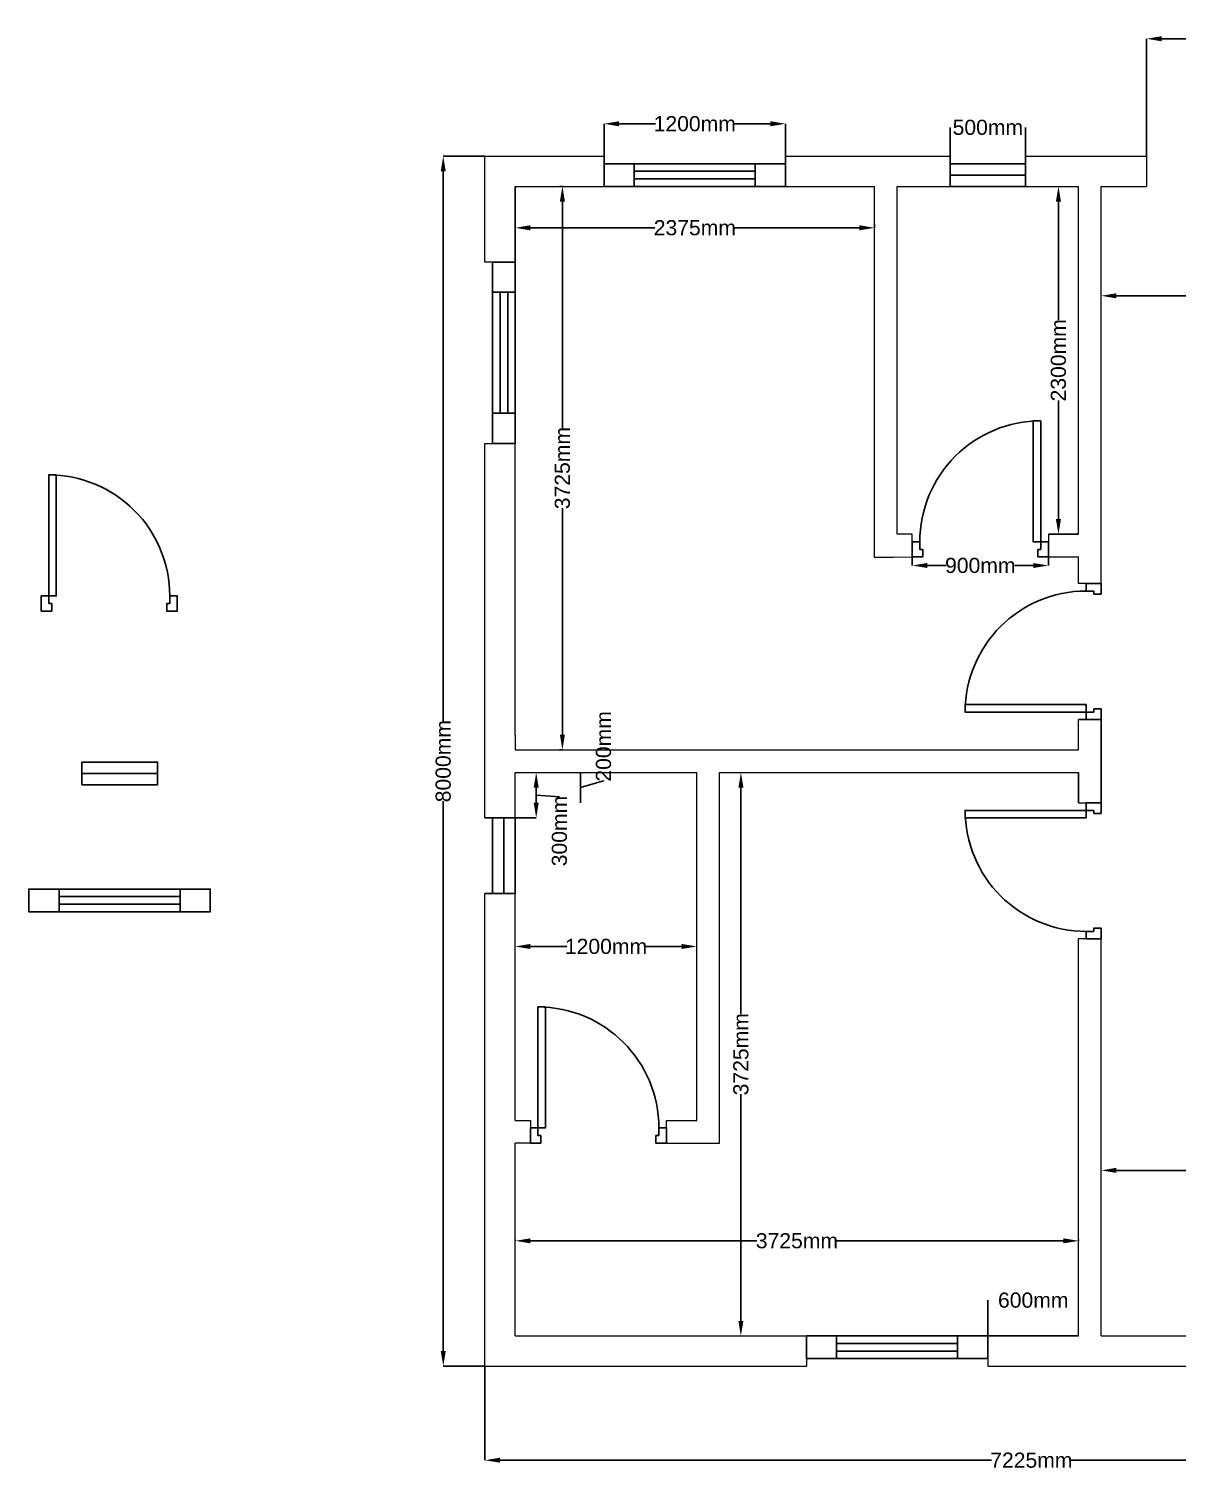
# Model space of a CAD drawing. Header units: inches. Extents: x 5792 to 20978, y -1139 to 8950.
# Drawn here: x 5792 to 13385, y -592 to 8937 of the extents above; entities that cross this region are included whole.
import ezdxf

# ---------------------------------------------------------------- set-up
doc = ezdxf.new("R2010")
doc.units = ezdxf.units.IN
doc.header["$MEASUREMENT"] = 0
for name, color, linetype in [('door', 50, 'Continuous'), ('vent', 200, 'Continuous'), ('window', 190, 'Continuous')]:
    doc.layers.add(name, color=color, linetype=linetype)
doc.layers.add('inner wall', color=7, linetype='Continuous', lineweight=5)
doc.layers.add('outer wall', color=7, linetype='Continuous', lineweight=20, true_color=0xfff0e0)
doc.styles.get("Standard").update_dxf_attribs({"font": 'arial.ttf'})
doc.dimstyles.new('100', dxfattribs={"dimtxt": 100, "dimasz": 100, "dimexe": 0.18, "dimexo": 0.0625, "dimgap": 0.09, "dimtad": 0, "dimdec": 0, "dimzin": 0, "dimdsep": 46, "dimtxsty": 'Standard', "dimcen": 0.09, "dimclrd": 22, "dimclre": 12, "dimclrt": 22, "dimadec": 0, "dimazin": 0, "dimtfac": 1, "dimtdec": 0, "dimtofl": 0, "dimtmove": 1, "dimatfit": 1, "dimldrblk": 'CLOSED', "dimfxl": 1, "dimtolj": 1, "dimtzin": 0, "dimarcsym": 2})

# ---------------------------------------------------------------- blocks, each defined once
blk = doc.blocks.new('*D3')
at = {"layer": 'Defpoints', "color": 0, "transparency": 16777216}
for p in [(8808.1, 8095.6), (8532.1, 95.6), (8808.1, 95.6)]:
    blk.add_point(p, dxfattribs=at)
at = {"layer": 'door', "color": 12, "lineweight": -2, "transparency": 16777216}
for p, q in [((8808.1, 8095.6), (8531.9, 8095.6)), ((8808.1, 95.6), (8531.9, 95.6))]:
    blk.add_line(p, q, dxfattribs=at)
at = {"layer": 'door', "color": 22, "lineweight": -2, "transparency": 16777216}
for p, q in [((8532.1, 7995.6), (8532.1, 4360.1)), ((8532.1, 195.6), (8532.1, 3831.1))]:
    blk.add_line(p, q, dxfattribs=at)
at = {"layer": 'door', "color": 22, "transparency": 16777216}
for points in [[(8515.4, 7995.6), (8548.7, 7995.6), (8532.1, 8095.6)], [(8515.4, 195.6), (8548.7, 195.6), (8532.1, 95.6)]]:
    blk.add_solid(points, dxfattribs=at)
at = {"layer": 'door', "color": 22, "transparency": 16777216, "insert": (8532.1, 4095.6), "char_height": 100, "attachment_point": 5, "rotation": 90}
blk.add_mtext('\\A1;8000mm', dxfattribs=at)
blk = doc.blocks.new('_Closed')
at = {"color": 0, "linetype": 'ByBlock', "lineweight": -2}
for p, q in [((-1, 0.167), (0, 0)), ((-1, 0.167), (-1, -0.167)), ((0, 0), (-1, -0.167)), ((0, 0), (-1, 0))]:
    blk.add_line(p, q, dxfattribs=at)
blk = doc.blocks.new('*D4')
at = {"layer": 'Defpoints', "color": 0, "transparency": 16777216}
for p in [(9301.6, 7895.6), (9301.6, 4170.6), (9319.9, 4170.6)]:
    blk.add_point(p, dxfattribs=at)
at = {"layer": 'door', "color": 12, "lineweight": -2, "transparency": 16777216}
for p, q in [((9301.7, 7895.6), (9320.1, 7895.6)), ((9301.7, 4170.6), (9320.1, 4170.6))]:
    blk.add_line(p, q, dxfattribs=at)
at = {"layer": 'door', "color": 22, "lineweight": -2, "transparency": 16777216}
for p, q in [((9319.9, 7795.6), (9319.9, 6297.5)), ((9319.9, 4270.6), (9319.9, 5768.7))]:
    blk.add_line(p, q, dxfattribs=at)
at = {"layer": 'door', "color": 22, "transparency": 16777216}
for points in [[(9303.3, 7795.6), (9336.6, 7795.6), (9319.9, 7895.6)], [(9303.3, 4270.6), (9336.6, 4270.6), (9319.9, 4170.6)]]:
    blk.add_solid(points, dxfattribs=at)
at = {"layer": 'door', "color": 22, "transparency": 16777216, "insert": (9319.9, 6033.1), "char_height": 100, "attachment_point": 5, "rotation": 90}
blk.add_mtext('\\A1;3725mm', dxfattribs=at)
blk = doc.blocks.new('*D5')
at = {"layer": 'Defpoints', "color": 0, "transparency": 16777216}
for p in [(9008.1, 7645.6), (11383.1, 7645.6), (11383.1, 7621.8)]:
    blk.add_point(p, dxfattribs=at)
at = {"layer": 'door', "color": 12, "lineweight": -2, "transparency": 16777216}
for p, q in [((9008.1, 7645.5), (9008.1, 7621.6)), ((11383.1, 7645.5), (11383.1, 7621.6))]:
    blk.add_line(p, q, dxfattribs=at)
at = {"layer": 'door', "color": 22, "lineweight": -2, "transparency": 16777216}
for p, q in [((9108.1, 7621.8), (9930.3, 7621.8)), ((11283.1, 7621.8), (10460.9, 7621.8))]:
    blk.add_line(p, q, dxfattribs=at)
at = {"layer": 'door', "color": 22, "transparency": 16777216}
for points in [[(9108.1, 7638.5), (9108.1, 7605.2), (9008.1, 7621.8)], [(11283.1, 7638.5), (11283.1, 7605.2), (11383.1, 7621.8)]]:
    blk.add_solid(points, dxfattribs=at)
at = {"layer": 'door', "color": 22, "transparency": 16777216, "insert": (10195.6, 7621.8), "char_height": 100, "attachment_point": 5}
blk.add_mtext('\\A1;2375mm', dxfattribs=at)
blk = doc.blocks.new('*D6')
at = {"layer": 'Defpoints', "color": 0, "transparency": 16777216}
for p in [(10795.1, 8309.6), (9595.1, 8045.6), (10795.1, 8045.6)]:
    blk.add_point(p, dxfattribs=at)
at = {"layer": 'door', "color": 12, "lineweight": -2, "transparency": 16777216}
for p, q in [((9595.1, 8045.7), (9595.1, 8309.8)), ((10795.1, 8045.7), (10795.1, 8309.8))]:
    blk.add_line(p, q, dxfattribs=at)
at = {"layer": 'door', "color": 22, "lineweight": -2, "transparency": 16777216}
for p, q in [((9695.1, 8309.6), (9935.4, 8309.6)), ((10695.1, 8309.6), (10454.9, 8309.6))]:
    blk.add_line(p, q, dxfattribs=at)
at = {"layer": 'door', "color": 22, "transparency": 16777216}
for points in [[(9695.1, 8326.3), (9695.1, 8293), (9595.1, 8309.6)], [(10695.1, 8326.3), (10695.1, 8293), (10795.1, 8309.6)]]:
    blk.add_solid(points, dxfattribs=at)
at = {"layer": 'door', "color": 22, "transparency": 16777216, "insert": (10195.1, 8309.6), "char_height": 100, "attachment_point": 5}
blk.add_mtext('\\A1;1200mm', dxfattribs=at)
blk = doc.blocks.new('*D7')
at = {"layer": 'Defpoints', "color": 0, "transparency": 16777216}
for p in [(9008.1, 2870.6), (10208.1, 2870.6), (10208.1, 2870.6)]:
    blk.add_point(p, dxfattribs=at)
at = {"layer": 'door', "color": 12, "lineweight": -2, "transparency": 16777216}
for p, q in [((9008.1, 2870.7), (9008.1, 2870.8)), ((10208.1, 2870.7), (10208.1, 2870.8))]:
    blk.add_line(p, q, dxfattribs=at)
at = {"layer": 'door', "color": 22, "lineweight": -2, "transparency": 16777216}
for p, q in [((9108.1, 2870.6), (9348.4, 2870.6)), ((10108.1, 2870.6), (9867.9, 2870.6))]:
    blk.add_line(p, q, dxfattribs=at)
at = {"layer": 'door', "color": 22, "transparency": 16777216}
for points in [[(9108.1, 2887.3), (9108.1, 2853.9), (9008.1, 2870.6)], [(10108.1, 2887.3), (10108.1, 2853.9), (10208.1, 2870.6)]]:
    blk.add_solid(points, dxfattribs=at)
at = {"layer": 'door', "color": 22, "transparency": 16777216, "insert": (9608.1, 2870.6), "char_height": 100, "attachment_point": 5}
blk.add_mtext('\\A1;1200mm', dxfattribs=at)
blk = doc.blocks.new('*D8')
at = {"layer": 'Defpoints', "color": 0, "transparency": 16777216}
for p in [(9438.6, 4020.6), (9438.6, 3820.6), (9438.6, 3820.6)]:
    blk.add_point(p, dxfattribs=at)
at = {"layer": 'door', "color": 12, "lineweight": -2, "transparency": 16777216}
for p, q in [((9438.6, 4020.6), (9438.7, 4020.6)), ((9438.6, 3820.6), (9438.7, 3820.6))]:
    blk.add_line(p, q, dxfattribs=at)
at = {"layer": 'door', "color": 22, "lineweight": -2, "transparency": 16777216}
for p, q in [((9438.6, 4020.6), (9438.6, 3820.6)), ((9438.6, 3920.6), (9592, 3966.6)), ((9592, 3966.6), (9592, 3966.8))]:
    blk.add_line(p, q, dxfattribs=at)
at = {"layer": 'door', "color": 22, "transparency": 16777216, "insert": (9592, 4193.3), "char_height": 100, "attachment_point": 5, "rotation": 90}
blk.add_mtext('\\A1;200mm', dxfattribs=at)
blk = doc.blocks.new('*D9')
at = {"layer": 'Defpoints', "color": 0, "transparency": 16777216}
for p in [(10500.2, 4020.6), (10500.2, 295.6), (10500.2, 295.6)]:
    blk.add_point(p, dxfattribs=at)
at = {"layer": 'door', "color": 12, "lineweight": -2, "transparency": 16777216}
for p, q in [((10500.3, 4020.6), (10500.4, 4020.6)), ((10500.2, 295.6), (10500.1, 295.6))]:
    blk.add_line(p, q, dxfattribs=at)
at = {"layer": 'door', "color": 22, "lineweight": -2, "transparency": 16777216}
for p, q in [((10500.2, 3920.6), (10500.2, 2422.5)), ((10500.2, 395.6), (10500.2, 1893.7))]:
    blk.add_line(p, q, dxfattribs=at)
at = {"layer": 'door', "color": 22, "transparency": 16777216}
for points in [[(10483.6, 3920.6), (10516.9, 3920.6), (10500.2, 4020.6)], [(10483.6, 395.6), (10516.9, 395.6), (10500.2, 295.6)]]:
    blk.add_solid(points, dxfattribs=at)
at = {"layer": 'door', "color": 22, "transparency": 16777216, "insert": (10500.2, 2158.1), "char_height": 100, "attachment_point": 5, "rotation": 90}
blk.add_mtext('\\A1;3725mm', dxfattribs=at)
blk = doc.blocks.new('*D10')
at = {"layer": 'Defpoints', "color": 0, "transparency": 16777216}
for p in [(9008.1, 933.1), (12733.1, 933.1), (12733.1, 924.6)]:
    blk.add_point(p, dxfattribs=at)
at = {"layer": 'door', "color": 12, "lineweight": -2, "transparency": 16777216}
for p, q in [((9008.1, 933), (9008.1, 924.4)), ((12733.1, 933), (12733.1, 924.4))]:
    blk.add_line(p, q, dxfattribs=at)
at = {"layer": 'door', "color": 22, "lineweight": -2, "transparency": 16777216}
for p, q in [((9108.1, 924.6), (10606.2, 924.6)), ((12633.1, 924.6), (11135.1, 924.6))]:
    blk.add_line(p, q, dxfattribs=at)
at = {"layer": 'door', "color": 22, "transparency": 16777216}
for points in [[(9108.1, 941.2), (9108.1, 907.9), (9008.1, 924.6)], [(12633.1, 941.2), (12633.1, 907.9), (12733.1, 924.6)]]:
    blk.add_solid(points, dxfattribs=at)
at = {"layer": 'door', "color": 22, "transparency": 16777216, "insert": (10870.6, 924.6), "char_height": 100, "attachment_point": 5}
blk.add_mtext('\\A1;3725mm', dxfattribs=at)
blk = doc.blocks.new('*D11')
at = {"layer": 'Defpoints', "color": 0, "transparency": 16777216}
for p in [(12133.1, 532), (12733.1, 532.2), (12133.1, 295.6)]:
    blk.add_point(p, dxfattribs=at)
at = {"layer": 'door', "color": 12, "lineweight": -2, "transparency": 16777216}
for p, q in [((12133.1, 295.7), (12133.1, 532.2)), ((12733.1, 532.1), (12733.1, 531.8))]:
    blk.add_line(p, q, dxfattribs=at)
at = {"layer": 'door', "color": 22, "transparency": 16777216, "insert": (12433.1, 532), "char_height": 100, "attachment_point": 5}
blk.add_mtext('\\A1;600mm', dxfattribs=at)
blk = doc.blocks.new('*D12')
at = {"layer": 'Defpoints', "color": 0, "transparency": 16777216}
for p in [(8808.1, 95.6), (16033.1, -526), (16033.1, -526)]:
    blk.add_point(p, dxfattribs=at)
at = {"layer": 'door', "color": 12, "lineweight": -2, "transparency": 16777216}
for p, q in [((8808.1, 95.5), (8808.1, -526.1)), ((16033.1, -525.9), (16033.1, -525.8))]:
    blk.add_line(p, q, dxfattribs=at)
at = {"layer": 'door', "color": 22, "lineweight": -2, "transparency": 16777216}
for p, q in [((8908.1, -526), (12156.6, -526)), ((15933.1, -526), (12684.7, -526))]:
    blk.add_line(p, q, dxfattribs=at)
at = {"layer": 'door', "color": 22, "transparency": 16777216}
for points in [[(8908.1, -509.3), (8908.1, -542.6), (8808.1, -526)], [(15933.1, -509.3), (15933.1, -542.6), (16033.1, -526)]]:
    blk.add_solid(points, dxfattribs=at)
at = {"layer": 'door', "color": 22, "transparency": 16777216, "insert": (12420.6, -526), "char_height": 100, "attachment_point": 5}
blk.add_mtext('\\A1;7225mm', dxfattribs=at)
blk = doc.blocks.new('*D25')
at = {"layer": 'Defpoints', "color": 0, "transparency": 16777216}
for p in [(13183.1, 8871.6), (13183.1, 8095.6), (14683.1, 8095.6)]:
    blk.add_point(p, dxfattribs=at)
at = {"layer": 'door', "color": 12, "lineweight": -2, "transparency": 16777216}
for p, q in [((13183.1, 8095.7), (13183.1, 8871.8)), ((14683.1, 8095.7), (14683.1, 8871.8))]:
    blk.add_line(p, q, dxfattribs=at)
at = {"layer": 'door', "color": 22, "lineweight": -2, "transparency": 16777216}
for p, q in [((13283.1, 8871.6), (13673.4, 8871.6)), ((14583.1, 8871.6), (14192.9, 8871.6))]:
    blk.add_line(p, q, dxfattribs=at)
at = {"layer": 'door', "color": 22, "transparency": 16777216}
for points in [[(13283.1, 8888.3), (13283.1, 8855), (13183.1, 8871.6)], [(14583.1, 8888.3), (14583.1, 8855), (14683.1, 8871.6)]]:
    blk.add_solid(points, dxfattribs=at)
at = {"layer": 'door', "color": 22, "transparency": 16777216, "insert": (13933.1, 8871.6), "char_height": 100, "attachment_point": 5}
blk.add_mtext('\\A1;1500mm', dxfattribs=at)
blk = doc.blocks.new('*D26')
at = {"layer": 'Defpoints', "color": 0, "transparency": 16777216}
for p in [(12383.1, 8285.5), (11883.1, 8045.6), (12383.1, 8045.6)]:
    blk.add_point(p, dxfattribs=at)
at = {"layer": 'door', "color": 12, "lineweight": -2, "transparency": 16777216}
for p, q in [((11883.1, 8045.7), (11883.1, 8285.7)), ((12383.1, 8045.7), (12383.1, 8285.7))]:
    blk.add_line(p, q, dxfattribs=at)
at = {"layer": 'door', "color": 22, "transparency": 16777216, "insert": (12133.1, 8285.5), "char_height": 100, "attachment_point": 5}
blk.add_mtext('\\A1;500mm', dxfattribs=at)
blk = doc.blocks.new('*D27')
at = {"layer": 'Defpoints', "color": 0, "transparency": 16777216}
for p in [(12883.1, 7172.3), (12883.1, 7172.3), (15883.1, 7172.3)]:
    blk.add_point(p, dxfattribs=at)
at = {"layer": 'door', "color": 12, "lineweight": -2, "transparency": 16777216}
for p, q in [((12883.1, 7172.3), (12883.1, 7172.4)), ((15883.1, 7172.3), (15883.1, 7172.4))]:
    blk.add_line(p, q, dxfattribs=at)
at = {"layer": 'door', "color": 22, "lineweight": -2, "transparency": 16777216}
for p, q in [((12983.1, 7172.3), (14118.7, 7172.3)), ((15783.1, 7172.3), (14647.6, 7172.3))]:
    blk.add_line(p, q, dxfattribs=at)
at = {"layer": 'door', "color": 22, "transparency": 16777216}
for points in [[(12983.1, 7188.9), (12983.1, 7155.6), (12883.1, 7172.3)], [(15783.1, 7188.9), (15783.1, 7155.6), (15883.1, 7172.3)]]:
    blk.add_solid(points, dxfattribs=at)
at = {"layer": 'door', "color": 22, "transparency": 16777216, "insert": (14383.1, 7172.3), "char_height": 100, "attachment_point": 5}
blk.add_mtext('\\A1;3000mm', dxfattribs=at)
blk = doc.blocks.new('*D28')
at = {"layer": 'Defpoints', "color": 0, "transparency": 16777216}
for p in [(12883.1, 1390.4), (12883.1, 1390.4), (14883.1, 1390.4)]:
    blk.add_point(p, dxfattribs=at)
at = {"layer": 'door', "color": 12, "lineweight": -2, "transparency": 16777216}
for p, q in [((12883.1, 1390.5), (12883.1, 1390.6)), ((14883.1, 1390.5), (14883.1, 1390.6))]:
    blk.add_line(p, q, dxfattribs=at)
at = {"layer": 'door', "color": 22, "lineweight": -2, "transparency": 16777216}
for p, q in [((12983.1, 1390.4), (13617.8, 1390.4)), ((14783.1, 1390.4), (14148.4, 1390.4))]:
    blk.add_line(p, q, dxfattribs=at)
at = {"layer": 'door', "color": 22, "transparency": 16777216}
for points in [[(12983.1, 1407.1), (12983.1, 1373.8), (12883.1, 1390.4)], [(14783.1, 1407.1), (14783.1, 1373.8), (14883.1, 1390.4)]]:
    blk.add_solid(points, dxfattribs=at)
at = {"layer": 'door', "color": 22, "transparency": 16777216, "insert": (13883.1, 1390.4), "char_height": 100, "attachment_point": 5}
blk.add_mtext('\\A1;2000mm', dxfattribs=at)
blk = doc.blocks.new('*D31')
at = {"layer": 'Defpoints', "color": 0, "transparency": 16777216}
for p in [(12599.9, 7895.6), (12599.9, 5595.6), (12599.9, 5595.6)]:
    blk.add_point(p, dxfattribs=at)
at = {"layer": 'door', "color": 12, "lineweight": -2, "transparency": 16777216}
for p, q in [((12599.9, 7895.6), (12600.1, 7895.6)), ((12599.9, 5595.6), (12600.1, 5595.6))]:
    blk.add_line(p, q, dxfattribs=at)
at = {"layer": 'door', "color": 22, "lineweight": -2, "transparency": 16777216}
for p, q in [((12599.9, 7795.6), (12599.9, 7010.9)), ((12599.9, 5695.6), (12599.9, 6480.3))]:
    blk.add_line(p, q, dxfattribs=at)
at = {"layer": 'door', "color": 22, "transparency": 16777216}
for points in [[(12583.2, 7795.6), (12616.5, 7795.6), (12599.9, 7895.6)], [(12583.2, 5695.6), (12616.5, 5695.6), (12599.9, 5595.6)]]:
    blk.add_solid(points, dxfattribs=at)
at = {"layer": 'door', "color": 22, "transparency": 16777216, "insert": (12599.9, 6745.6), "char_height": 100, "attachment_point": 5, "rotation": 90}
blk.add_mtext('\\A1;2300mm', dxfattribs=at)
blk = doc.blocks.new('*D32')
at = {"layer": 'Defpoints', "color": 0, "transparency": 16777216}
for p in [(11633.1, 5445.6), (12533.1, 5445.6), (11633.1, 5389.3)]:
    blk.add_point(p, dxfattribs=at)
at = {"layer": 'door', "color": 12, "lineweight": -2, "transparency": 16777216}
for p, q in [((11633.1, 5445.5), (11633.1, 5389.1)), ((12533.1, 5445.5), (12533.1, 5389.1))]:
    blk.add_line(p, q, dxfattribs=at)
at = {"layer": 'door', "color": 22, "lineweight": -2, "transparency": 16777216}
for p, q in [((11733.1, 5389.3), (11857.5, 5389.3)), ((12433.1, 5389.3), (12308.7, 5389.3))]:
    blk.add_line(p, q, dxfattribs=at)
at = {"layer": 'door', "color": 22, "transparency": 16777216}
for points in [[(11733.1, 5406), (11733.1, 5372.7), (11633.1, 5389.3)], [(12433.1, 5406), (12433.1, 5372.7), (12533.1, 5389.3)]]:
    blk.add_solid(points, dxfattribs=at)
at = {"layer": 'door', "color": 22, "transparency": 16777216, "insert": (12083.1, 5389.3), "char_height": 100, "attachment_point": 5}
blk.add_mtext('\\A1;900mm', dxfattribs=at)
blk = doc.blocks.new('*D35')
at = {"layer": 'Defpoints', "color": 0, "lineweight": -3, "transparency": 16777216}
for p in [(9146.8, 4020.6), (9008.1, 3720.6), (9146.8, 3720.6)]:
    blk.add_point(p, dxfattribs=at)
at = {"layer": 'outer wall', "color": 12, "lineweight": -2, "transparency": 16777216}
for p, q in [((9146.8, 4020.6), (9146.9, 4020.6)), ((9008.2, 3720.6), (9146.9, 3720.6))]:
    blk.add_line(p, q, dxfattribs=at)
at = {"layer": 'outer wall', "color": 22, "lineweight": -2, "transparency": 16777216}
for p, q in [((9146.8, 3920.6), (9146.8, 3820.6)), ((9146.8, 3870.6), (9300.4, 3859.5)), ((9300.4, 3859.5), (9300.4, 3859.3))]:
    blk.add_line(p, q, dxfattribs=at)
at = {"layer": 'outer wall', "color": 22, "lineweight": -3, "transparency": 16777216}
for points in [[(9130.1, 3920.6), (9163.4, 3920.6), (9146.8, 4020.6)], [(9130.1, 3820.6), (9163.4, 3820.6), (9146.8, 3720.6)]]:
    blk.add_solid(points, dxfattribs=at)
at = {"layer": 'outer wall', "color": 22, "lineweight": -3, "transparency": 16777216, "insert": (9300.4, 3633.7), "char_height": 100, "attachment_point": 5, "rotation": 90}
blk.add_mtext('\\A1;300mm', dxfattribs=at)

msp = doc.modelspace()

# ---------------------------------------------------------------- linework, layer by layer
at = {"layer": 'door'}
for p, q in [((11633.1, 5545.6), (11633.1, 5445.6)), ((12483.1, 5495.6), (12483.1, 5545.6)), ((12483.1, 5545.6), (12533.1, 5545.6)), ((12483.1, 5495.6), (12483.1, 5545.6)), ((12483.1, 5545.6), (12533.1, 5545.6)), ((12533.1, 5545.6), (12533.1, 5445.6)), ((12463.1, 5445.6), (12463.1, 5495.6)), ((12463.1, 5495.6), (12483.1, 5495.6)), ((12463.1, 5445.6), (12463.1, 5495.6)), ((12463.1, 5495.6), (12483.1, 5495.6)), ((12533.1, 5445.6), (12463.1, 5445.6)), ((12533.1, 5445.6), (12463.1, 5445.6)), ((12783.1, 5220.6), (12783.1, 5270.6)), ((12783.1, 5220.6), (12783.1, 5270.6)), ((5873.6, 5087.7), (5873.6, 5187.7)), ((5923.6, 5187.7), (5873.6, 5187.7)), ((5873.6, 5087.7), (5873.6, 5187.7)), ((5923.6, 5187.7), (5873.6, 5187.7)), ((5923.6, 5137.7), (5923.6, 5187.7)), ((5923.6, 5137.7), (5923.6, 5187.7)), ((6773.6, 5087.7), (6773.6, 5187.7)), ((6773.6, 5087.7), (6773.6, 5187.7)), ((12833.1, 5220.6), (12783.1, 5220.6)), ((12833.1, 5220.6), (12783.1, 5220.6)), ((12833.1, 5200.6), (12833.1, 5220.6)), ((12833.1, 5200.6), (12833.1, 5220.6)), ((12883.1, 5200.6), (12833.1, 5200.6)), ((12883.1, 5200.6), (12833.1, 5200.6)), ((5873.6, 5087.7), (5943.6, 5087.7)), ((5873.6, 5087.7), (5943.6, 5087.7)), ((5943.6, 5137.7), (5923.6, 5137.7)), ((5943.6, 5137.7), (5923.6, 5137.7)), ((5943.6, 5087.7), (5943.6, 5137.7)), ((5943.6, 5087.7), (5943.6, 5137.7)), ((12833.1, 4420.6), (12783.1, 4420.6)), ((12833.1, 4420.6), (12783.1, 4420.6)), ((12883.1, 4440.6), (12833.1, 4440.6)), ((12833.1, 4440.6), (12833.1, 4420.6)), ((12883.1, 4440.6), (12833.1, 4440.6)), ((12833.1, 4440.6), (12833.1, 4420.6)), ((12883.1, 3820.6), (12783.1, 3820.6)), ((12783.1, 3770.6), (12783.1, 3820.6)), ((12883.1, 3820.6), (12783.1, 3820.6)), ((12783.1, 3770.6), (12783.1, 3820.6)), ((12883.1, 3820.6), (12883.1, 3750.6)), ((12883.1, 3820.6), (12883.1, 3750.6)), ((12833.1, 3770.6), (12783.1, 3770.6)), ((12833.1, 3770.6), (12783.1, 3770.6)), ((12833.1, 3750.6), (12833.1, 3770.6)), ((12833.1, 3750.6), (12833.1, 3770.6)), ((12883.1, 3750.6), (12833.1, 3750.6)), ((12883.1, 3750.6), (12833.1, 3750.6)), ((12883.1, 2920.6), (12783.1, 2920.6)), ((12883.1, 2920.6), (12783.1, 2920.6)), ((9108.1, 1570.6), (9108.1, 1670.6)), ((9108.1, 1670.6), (9158.1, 1670.6)), ((9158.1, 1620.6), (9158.1, 1670.6)), ((9158.1, 1620.6), (9158.1, 1670.6)), ((9178.1, 1620.6), (9158.1, 1620.6)), ((9178.1, 1620.6), (9158.1, 1620.6)), ((9178.1, 1570.6), (9178.1, 1620.6)), ((9178.1, 1570.6), (9178.1, 1620.6)), ((9938.1, 1570.6), (9938.1, 1620.6)), ((9938.1, 1620.6), (9958.1, 1620.6)), ((9938.1, 1570.6), (9938.1, 1620.6)), ((9938.1, 1620.6), (9958.1, 1620.6)), ((9958.1, 1620.6), (9958.1, 1670.6)), ((9958.1, 1670.6), (10008.1, 1670.6)), ((9958.1, 1620.6), (9958.1, 1670.6)), ((9958.1, 1670.6), (10008.1, 1670.6)), ((10008.1, 1670.6), (10008.1, 1570.6)), ((9178.1, 1570.6), (9108.1, 1570.6)), ((10008.1, 1570.6), (9938.1, 1570.6)), ((10008.1, 1570.6), (9938.1, 1570.6))]:
    msp.add_line(p, q, dxfattribs=at)
at = {"layer": 'door', "lineweight": -3}
for p, q in [((12883.1, 5270.6), (12783.1, 5270.6)), ((12883.1, 5200.6), (12883.1, 5270.6)), ((12783.1, 4420.6), (12783.1, 4370.6)), ((12883.1, 4370.6), (12883.1, 4440.6)), ((12783.1, 4370.6), (12883.1, 4370.6))]:
    msp.add_line(p, q, dxfattribs=at)
at = {"layer": 'door'}
for points in [[(12483.1, 6345.6, 0.414214), (11683.1, 5545.6), (11633.1, 5545.6)], [(5923.6, 5987.7, -0.414214), (6723.6, 5187.7), (6773.6, 5187.7), (6773.6, 5087.7), (6703.6, 5087.7), (6703.6, 5137.7), (6723.6, 5137.7), (6723.6, 5187.7)], [(11983.1, 3770.6, 0.414214), (12783.1, 2970.6), (12783.1, 2920.6), (12883.1, 2920.6), (12883.1, 2990.6), (12833.1, 2990.6), (12833.1, 2970.6), (12783.1, 2970.6)]]:
    msp.add_lwpolyline(points, format="xyb", dxfattribs=at)
for points in [[(12483.1, 5545.6), (12483.1, 6345.6), (12433.1, 6345.6), (12433.1, 5545.6)], [(12483.1, 5545.6), (12483.1, 6345.6), (12433.1, 6345.6), (12433.1, 5545.6)], [(5923.6, 5187.7), (5923.6, 5987.7), (5973.6, 5987.7), (5973.6, 5187.7)], [(5923.6, 5187.7), (5923.6, 5987.7), (5973.6, 5987.7), (5973.6, 5187.7)], [(6773.6, 5087.7), (6703.6, 5087.7), (6703.6, 5137.7), (6723.6, 5137.7), (6723.6, 5187.7), (6773.6, 5187.7)], [(12783.1, 4420.6), (11983.1, 4420.6), (11983.1, 4470.6), (12783.1, 4470.6)], [(12783.1, 4420.6), (11983.1, 4420.6), (11983.1, 4470.6), (12783.1, 4470.6)], [(12783.1, 3770.6), (11983.1, 3770.6), (11983.1, 3720.6), (12783.1, 3720.6)], [(12783.1, 3770.6), (11983.1, 3770.6), (11983.1, 3720.6), (12783.1, 3720.6)], [(12883.1, 2920.6), (12883.1, 2990.6), (12833.1, 2990.6), (12833.1, 2970.6), (12783.1, 2970.6), (12783.1, 2920.6)], [(9158.1, 1670.6), (9158.1, 2470.6), (9208.1, 2470.6), (9208.1, 1670.6)], [(9158.1, 1670.6), (9158.1, 2470.6), (9208.1, 2470.6), (9208.1, 1670.6)]]:
    msp.add_lwpolyline(points, close=True, dxfattribs=at)
for points in [[(11633.1, 5445.6), (11703.1, 5445.6), (11703.1, 5495.6), (11683.1, 5495.6), (11683.1, 5545.6), (11633.1, 5545.6)], [(11633.1, 5445.6), (11703.1, 5445.6), (11703.1, 5495.6), (11683.1, 5495.6), (11683.1, 5545.6)]]:
    msp.add_lwpolyline(points, dxfattribs=at)
for centre, start, end in [((12783.1, 4420.6), 90, 180), ((9158.1, 1670.6), 0, 90)]:
    msp.add_arc(centre, 800, start, end, dxfattribs=at)
at = {"layer": 'inner wall'}
for p, q in [((13183.1, 8095.6), (13183.1, 7895.6)), ((11383.1, 5441.8), (11383.1, 7895.6)), ((11533.1, 5595.6), (11533.1, 7895.6)), ((12733.1, 5595.6), (12733.1, 7895.6)), ((12883.1, 5270.6), (12883.1, 7895.6)), ((11633.1, 5595.6), (11533.1, 5595.6)), ((11633.1, 5545.6), (11633.1, 5595.6)), ((12733.1, 5595.6), (12533.1, 5595.6)), ((12533.1, 5595.6), (12533.1, 5545.6)), ((11383.1, 5441.8), (11633.1, 5445.6)), ((11524.3, 5444), (11383.1, 5441.8)), ((12533.1, 5445.6), (12733.1, 5445.6)), ((12733.1, 5270.6), (12733.1, 5445.6)), ((12783.1, 5270.6), (12733.1, 5270.6)), ((12733.1, 4170.6), (12733.1, 4370.6)), ((12733.1, 4170.6), (12733.1, 4370.6)), ((9008.1, 4170.6), (12733.1, 4170.6)), ((9008.1, 4020.6), (10208.1, 4020.6)), ((10208.1, 1720.6), (10208.1, 4020.6)), ((10358.1, 1570.6), (10358.1, 4020.6)), ((10358.1, 4020.6), (12733.1, 4020.6)), ((12733.1, 4020.6), (12733.1, 3820.6)), ((12733.1, 3820.6), (12733.1, 4020.6)), ((12733.1, 3820.6), (12883.1, 3820.6)), ((12733.1, 295.6), (12733.1, 2920.6)), ((12883.1, 2920.6), (12733.1, 2920.6)), ((12883.1, 295.6), (12883.1, 2920.6)), ((9008.1, 1720.6), (9108.1, 1720.6)), ((9108.1, 1720.6), (9108.1, 1570.6)), ((10008.1, 1720.6), (10208.1, 1720.6)), ((10008.1, 1670.6), (10008.1, 1720.6)), ((9108.1, 1570.6), (9008.1, 1570.6)), ((9938.1, 1570.6), (10358.1, 1570.6))]:
    msp.add_line(p, q, dxfattribs=at)
at = {"layer": 'inner wall', "lineweight": -3}
for p, q in [((12783.1, 4370.6), (12733.1, 4370.6)), ((12883.1, 3820.6), (12883.1, 4370.6))]:
    msp.add_line(p, q, dxfattribs=at)
at = {"layer": 'outer wall'}
for p, q in [((8808.1, 8095.6), (9595.1, 8095.6)), ((8808.1, 7395.6), (8808.1, 8095.6)), ((9595.1, 7895.6), (9595.1, 8095.6)), ((10795.1, 8095.6), (10795.1, 7895.6)), ((10795.1, 8095.6), (11883.1, 8095.6)), ((11883.1, 7895.6), (11883.1, 8095.6)), ((12383.1, 8095.6), (12383.1, 7895.6)), ((12383.1, 8095.6), (13183.1, 8095.6)), ((9008.1, 7895.6), (9595.1, 7895.6)), ((9008.1, 7895.6), (9595.1, 7895.6)), ((9008.1, 7895.6), (9008.1, 7395.6)), ((9008.1, 7395.6), (9008.1, 7895.6)), ((10795.1, 7895.6), (11383.1, 7895.6)), ((11533.1, 7895.6), (11883.1, 7895.6)), ((11533.1, 7895.6), (11883.1, 7895.6)), ((12383.1, 7895.6), (12733.1, 7895.6)), ((12883.1, 7895.6), (13183.1, 7895.6)), ((9008.1, 7395.6), (8808.1, 7395.6)), ((8808.1, 3720.6), (8808.1, 6195.6)), ((8808.1, 6195.6), (9008.1, 6195.6)), ((9008.1, 4268.4), (9008.1, 6195.6)), ((12533.1, 5595.6), (12733.1, 5595.6)), ((9008.1, 4268.4), (9008.1, 4170.6)), ((9008.1, 3320.6), (9008.1, 4020.6)), ((8808.1, 95.6), (8808.1, 3220.6)), ((8858.1, 3220.6), (8808.1, 3220.6)), ((9008.1, 1720.6), (9008.1, 3220.6)), ((9008.1, 295.6), (9008.1, 1570.6)), ((9008.1, 295.6), (12733.1, 295.6)), ((10933.1, 295.6), (10933.1, 95.6)), ((12733.1, 295.6), (12133.1, 295.6)), ((12133.1, 295.6), (12133.1, 95.6)), ((12883.1, 295.6), (16233.1, 295.6)), ((8808.1, 95.6), (10933.1, 95.6)), ((12133.1, 95.6), (16033.1, 95.6))]:
    msp.add_line(p, q, dxfattribs=at)
at = {"layer": 'outer wall', "lineweight": -3}
for p, q in [((8808.1, 3720.6), (9008.1, 3720.6)), ((8808.1, 3220.6), (9008.1, 3220.6))]:
    msp.add_line(p, q, dxfattribs=at)
at = {"layer": 'vent'}
for points in [[(12383.1, 7895.6), (12383.1, 8045.6), (11883.1, 8045.6), (11883.1, 7970.6), (12383.1, 7970.6), (11883.1, 7970.6), (11883.1, 7895.6)], [(6143.3, 4089.6), (6143.3, 3939.6), (6643.3, 3939.6), (6643.3, 4014.6), (6143.3, 4014.6), (6643.3, 4014.6), (6643.3, 4089.6)], [(9008.1, 3720.6), (8858.1, 3720.6), (8858.1, 3220.6), (8933.1, 3220.6), (8933.1, 3720.6), (8933.1, 3220.6), (9008.1, 3220.6)]]:
    msp.add_lwpolyline(points, close=True, dxfattribs=at)
at = {"layer": 'window'}
for p, q in [((10595.1, 7995.6), (9795.1, 7995.6)), ((9795.1, 7945.6), (10595.1, 7945.6)), ((10795.1, 7945.6), (10795.1, 7995.6)), ((8908.1, 7195.6), (8908.1, 6395.6)), ((8958.1, 6395.6), (8958.1, 7195.6)), ((8908.1, 6195.6), (8958.1, 6195.6)), ((6791.8, 3200.1), (5991.8, 3200.1)), ((5991.8, 3150.1), (6791.8, 3150.1)), ((6991.8, 3150.1), (6991.8, 3200.1)), ((11933.1, 245.6), (11133.1, 245.6)), ((11133.1, 195.6), (11933.1, 195.6)), ((12133.1, 195.6), (12133.1, 245.6))]:
    msp.add_line(p, q, dxfattribs=at)
for points in [[(9595.1, 8045.6), (9595.1, 7995.6), (9595.1, 7945.6), (9595.1, 7895.6), (10795.1, 7895.6), (10795.1, 8045.6), (9595.1, 8045.6), (9795.1, 8045.6), (9795.1, 7895.6), (10595.1, 7895.6), (10595.1, 8045.6)], [(9008.1, 7395.6), (8958.1, 7395.6), (8908.1, 7395.6), (8858.1, 7395.6), (8858.1, 6195.6), (9008.1, 6195.6), (9008.1, 7395.6), (9008.1, 7195.6), (8858.1, 7195.6), (8858.1, 6395.6), (9008.1, 6395.6)], [(5791.8, 3250.1), (5791.8, 3200.1), (5791.8, 3150.1), (5791.8, 3100.1), (6991.8, 3100.1), (6991.8, 3250.1), (5791.8, 3250.1), (5991.8, 3250.1), (5991.8, 3100.1), (6791.8, 3100.1), (6791.8, 3250.1)], [(10933.1, 295.6), (10933.1, 245.6), (10933.1, 195.6), (10933.1, 145.6), (12133.1, 145.6), (12133.1, 295.6), (10933.1, 295.6), (11133.1, 295.6), (11133.1, 145.6), (11933.1, 145.6), (11933.1, 295.6)]]:
    msp.add_lwpolyline(points, dxfattribs=at)

# ---------------------------------------------------------------- dimensions: what is measured, and where the dimension line sits
at = {"layer": 'door'}
for base, p1, p2, picture, middle in [((13183.1, 8871.6), (14683.1, 8095.6), (13183.1, 8095.6), '*D25', (13933.1, 8871.6)), ((10795.1, 8309.6), (9595.1, 8045.6), (10795.1, 8045.6), '*D6', (10195.1, 8309.6)), ((12383.1, 8285.5), (11883.1, 8045.6), (12383.1, 8045.6), '*D26', (12133.1, 8285.5)), ((11383.1, 7621.8), (9008.1, 7645.6), (11383.1, 7645.6), '*D5', (10195.6, 7621.8)), ((12883.1, 7172.3), (15883.1, 7172.3), (12883.1, 7172.3), '*D27', (14383.1, 7172.3)), ((11633.1, 5389.3), (12533.1, 5445.6), (11633.1, 5445.6), '*D32', (12083.1, 5389.3)), ((10208.1, 2870.6), (9008.1, 2870.6), (10208.1, 2870.6), '*D7', (9608.1, 2870.6)), ((12883.1, 1390.4), (14883.1, 1390.4), (12883.1, 1390.4), '*D28', (13883.1, 1390.4)), ((12733.1, 924.6), (9008.1, 933.1), (12733.1, 933.1), '*D10', (10870.6, 924.6)), ((12133.1, 532), (12733.1, 532.2), (12133.1, 295.6), '*D11', (12433.1, 532)), ((16033.1, -526), (8808.1, 95.6), (16033.1, -526), '*D12', (12420.6, -526))]:
    dim = msp.add_linear_dim(base=base, p1=p1, p2=p2, dimstyle='100', override={"dimpost": 'mm'}, dxfattribs=at)
    dim.commit()
    dim.dimension.update_dxf_attribs({"geometry": picture, "text_midpoint": middle})
for base, p1, p2, picture, middle in [((8532.1, 95.6), (8808.1, 8095.6), (8808.1, 95.6), '*D3', (8532.1, 4095.6)), ((9319.9, 4170.6), (9301.6, 7895.6), (9301.6, 4170.6), '*D4', (9319.9, 6033.1)), ((12599.9, 5595.6), (12599.9, 7895.6), (12599.9, 5595.6), '*D31', (12599.9, 6745.6)), ((9438.6, 3820.6), (9438.6, 4020.6), (9438.6, 3820.6), '*D8', (9592, 3966.9)), ((10500.2, 295.6), (10500.2, 4020.6), (10500.2, 295.6), '*D9', (10500.2, 2158.1))]:
    dim = msp.add_linear_dim(base=base, p1=p1, p2=p2, angle=90, dimstyle='100', override={"dimpost": 'mm'}, dxfattribs=at)
    dim.commit()
    dim.dimension.update_dxf_attribs({"geometry": picture, "text_midpoint": middle})
at = {"layer": 'outer wall', "lineweight": -3}
dim = msp.add_linear_dim(base=(9146.8, 3720.6), p1=(9146.8, 4020.6), p2=(9008.1, 3720.6), angle=90, dimstyle='100', override={"dimpost": 'mm'}, dxfattribs=at)
dim.commit()
dim.dimension.update_dxf_attribs({"geometry": '*D35', "text_midpoint": (9300.4, 3859.2), "dimtype": 160})

doc.saveas('drawing.dxf')
